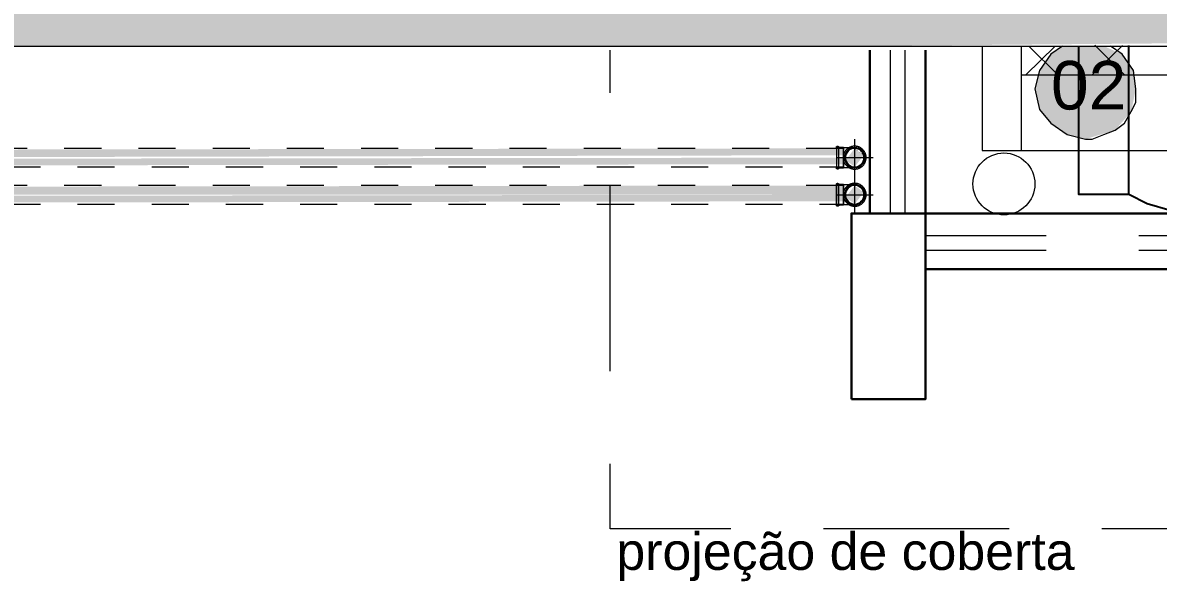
# Model space of a CAD drawing. Header units: metres. Extents: x 149 to 429, y -3 to 162.
# Drawn here: x 363.661 to 366.722, y 98.328 to 99.833 of the extents above; entities that cross this region are included whole.
import ezdxf

# ---------------------------------------------------------------- set-up
doc = ezdxf.new("R2010")
doc.units = ezdxf.units.M
doc.linetypes.add('Aligning Line', pattern=[0.012, 0.006, -0.006])
doc.linetypes.add('IMPORT-Dashed _3_', pattern=[0.75, 0.5, -0.25])
doc.layers.add('1053_ARQ_BASE_MATADOURO_dwg', color=7, linetype='Continuous', lineweight=5, true_color=0x767676)
for name, color, linetype, lineweight in [('A-DETL', 7, 'Continuous', 5), ('A-DETL-GENF', 7, 'Continuous', 5), ('A-ESTRUTURA', 7, 'Continuous', 30), ('A-PAREDE', 7, 'Continuous', 30), ('A-TEXTO1', 7, 'Continuous', 5), ('A_PROJEÇÃO', 7, 'IMPORT-Dashed _3_', 5), ('P-PIPE', 7, 'Continuous', 5), ('P-PIPE-CNTR', 7, 'Continuous', 5), ('PDF_equip 1020', 7, 'Continuous', 5), ('PDF_EQUIPAMENTOS', 7, 'Continuous', 5), ('PDF_Text', 7, 'Continuous', 5)]:
    doc.layers.add(name, color=color, linetype=linetype, lineweight=lineweight)
doc.styles.add('Arial_1', font='arial.ttf', dxfattribs={"height": 0.1308})
doc.styles.add('Arial_12', font='arial.ttf', dxfattribs={"height": 0.1})

# ---------------------------------------------------------------- blocks, each defined once
blk = doc.blocks.new('AÇO_Cotovelo 90 45 - AÇO_Cotovelo 90 45-V95-TÉRREO 1_20 - Dependente 2')
at = {"layer": 'P-PIPE', "true_color": 0x7f7f7f}
blk.add_hatch(color=8, dxfattribs=at).paths.add_polyline_path([(159.5247, 99.4768), (159.4959, 99.4947), (159.4983, 99.4947), (159.5224, 99.4765)])
at = {"layer": 'P-PIPE'}
for p, q in [((159.4679, 99.4971), (159.4488, 99.4971)), ((159.4488, 99.4971), (159.4488, 99.4697)), ((159.4488, 99.4697), (159.4488, 99.4423)), ((159.4679, 99.4697), (159.4679, 99.4971)), ((159.4679, 99.4971), (159.4679, 99.4697)), ((159.4679, 99.4423), (159.4679, 99.4697)), ((159.4679, 99.4697), (159.4679, 99.4423)), ((159.4488, 99.4423), (159.4679, 99.4423))]:
    blk.add_line(p, q, dxfattribs=at)
at = {"layer": 'P-PIPE', "flags": 128}
for points in [[(159.4488, 99.4971), (159.4488, 99.4972), (159.4488, 99.4974), (159.4488, 99.4975), (159.4488, 99.4976), (159.4488, 99.4978), (159.4489, 99.4979), (159.4489, 99.498), (159.4489, 99.4982), (159.449, 99.4983), (159.449, 99.4984), (159.4491, 99.4986), (159.4491, 99.4987), (159.4492, 99.4988), (159.4493, 99.4989), (159.4494, 99.4991), (159.4494, 99.4992), (159.4495, 99.4993), (159.4496, 99.4994), (159.4497, 99.4995), (159.4498, 99.4996), (159.4499, 99.4997), (159.45, 99.4998), (159.4501, 99.4999), (159.4502, 99.4999), (159.4504, 99.5), (159.4505, 99.5001), (159.4506, 99.5002), (159.4507, 99.5002), (159.4509, 99.5003), (159.451, 99.5003), (159.4511, 99.5004), (159.4512, 99.5004), (159.4514, 99.5005), (159.4515, 99.5005), (159.4517, 99.5005), (159.4518, 99.5005), (159.4519, 99.5006), (159.4521, 99.5006), (159.4522, 99.5006), (159.4523, 99.5006)], [(159.4523, 99.5006), (159.4524, 99.5006), (159.4525, 99.5006), (159.4527, 99.5005), (159.4528, 99.5005), (159.4529, 99.5005), (159.4531, 99.5005), (159.4532, 99.5004), (159.4534, 99.5004), (159.4535, 99.5004), (159.4536, 99.5003), (159.4537, 99.5002), (159.4539, 99.5002), (159.454, 99.5001), (159.4541, 99.5), (159.4542, 99.5), (159.4543, 99.4999), (159.4545, 99.4998), (159.4546, 99.4997), (159.4547, 99.4996), (159.4548, 99.4995), (159.4549, 99.4994), (159.4549, 99.4993), (159.455, 99.4992), (159.4551, 99.4991), (159.4552, 99.499), (159.4553, 99.4988), (159.4553, 99.4987), (159.4554, 99.4986), (159.4555, 99.4985), (159.4555, 99.4983), (159.4556, 99.4982), (159.4556, 99.4981), (159.4556, 99.4979), (159.4557, 99.4978), (159.4557, 99.4977), (159.4557, 99.4975), (159.4557, 99.4974), (159.4557, 99.4973), (159.4557, 99.4971), (159.4557, 99.4971)], [(159.5292, 99.4697), (159.5291, 99.4709), (159.5291, 99.4721), (159.5289, 99.4734), (159.5288, 99.4746), (159.5285, 99.4758), (159.5283, 99.477), (159.5279, 99.4782), (159.5276, 99.4794), (159.5272, 99.4806), (159.5267, 99.4817), (159.5262, 99.4828), (159.5257, 99.4839), (159.5251, 99.485), (159.5244, 99.4861), (159.5238, 99.4871), (159.523, 99.4881), (159.5223, 99.4891), (159.5215, 99.49), (159.5206, 99.491), (159.5198, 99.4918), (159.5189, 99.4927), (159.5179, 99.4935), (159.517, 99.4943), (159.516, 99.495), (159.5149, 99.4957), (159.5139, 99.4963), (159.5128, 99.4969), (159.5117, 99.4975), (159.5106, 99.498), (159.5094, 99.4985), (159.5083, 99.4989), (159.5071, 99.4993), (159.5059, 99.4996), (159.5047, 99.4999), (159.5035, 99.5001), (159.5023, 99.5003), (159.5011, 99.5004), (159.4998, 99.5005), (159.4986, 99.5006), (159.4973, 99.5006), (159.4961, 99.5005), (159.4949, 99.5004), (159.4937, 99.5002), (159.4924, 99.5), (159.4912, 99.4998), (159.49, 99.4995), (159.4888, 99.4991), (159.4877, 99.4987), (159.4865, 99.4983), (159.4854, 99.4978), (159.4843, 99.4972), (159.4832, 99.4967), (159.4821, 99.496), (159.4811, 99.4954), (159.4801, 99.4947), (159.4791, 99.4939), (159.4781, 99.4931), (159.4772, 99.4923), (159.4763, 99.4914), (159.4755, 99.4905), (159.4746, 99.4896), (159.4739, 99.4887), (159.4731, 99.4877), (159.4724, 99.4866), (159.4718, 99.4856), (159.4712, 99.4845), (159.4706, 99.4834), (159.4701, 99.4823), (159.4696, 99.4812), (159.4691, 99.48), (159.4687, 99.4789), (159.4684, 99.4777), (159.4681, 99.4765), (159.4679, 99.4753), (159.4677, 99.474), (159.4675, 99.4728), (159.4674, 99.4716), (159.4674, 99.4703), (159.4674, 99.4697)], [(159.4488, 99.4938), (159.4488, 99.4943), (159.4488, 99.4948), (159.4488, 99.4952), (159.4488, 99.4956), (159.4488, 99.4959), (159.4488, 99.4962), (159.4488, 99.4965), (159.4488, 99.4967), (159.4488, 99.4968), (159.4488, 99.497), (159.4488, 99.497), (159.4488, 99.4971)], [(159.4488, 99.4971), (159.4488, 99.497), (159.4488, 99.4969), (159.4488, 99.4967), (159.4488, 99.4965), (159.4488, 99.4963), (159.4488, 99.496), (159.4488, 99.4957), (159.4488, 99.4953), (159.4488, 99.4949), (159.4488, 99.4945), (159.4488, 99.494), (159.4488, 99.4935), (159.4488, 99.4929), (159.4488, 99.4923), (159.4488, 99.4917), (159.4488, 99.491), (159.4488, 99.4903), (159.4488, 99.4895), (159.4488, 99.4888), (159.4488, 99.488), (159.4488, 99.4871), (159.4488, 99.4863), (159.4488, 99.4854), (159.4488, 99.4845), (159.4488, 99.4835), (159.4488, 99.4826), (159.4488, 99.4816), (159.4488, 99.4806), (159.4488, 99.4796), (159.4488, 99.4786), (159.4488, 99.4775), (159.4488, 99.4765), (159.4488, 99.4754), (159.4488, 99.4743), (159.4488, 99.4732), (159.4488, 99.4722), (159.4488, 99.4711), (159.4488, 99.47), (159.4488, 99.4697)], [(159.4488, 99.4697), (159.4488, 99.4686), (159.4488, 99.4675), (159.4488, 99.4664), (159.4488, 99.4653), (159.4488, 99.4642), (159.4488, 99.4632), (159.4488, 99.4621), (159.4488, 99.4611), (159.4488, 99.46), (159.4488, 99.459), (159.4488, 99.458), (159.4488, 99.457), (159.4488, 99.4561), (159.4488, 99.4551), (159.4488, 99.4542), (159.4488, 99.4533), (159.4488, 99.4524), (159.4488, 99.4516), (159.4488, 99.4508), (159.4488, 99.45), (159.4488, 99.4493), (159.4488, 99.4486), (159.4488, 99.4479), (159.4488, 99.4472), (159.4488, 99.4466), (159.4488, 99.446), (159.4488, 99.4455), (159.4488, 99.445), (159.4488, 99.4446), (159.4488, 99.4441), (159.4488, 99.4438), (159.4488, 99.4434), (159.4488, 99.4431), (159.4488, 99.4429), (159.4488, 99.4427), (159.4488, 99.4425), (159.4488, 99.4424), (159.4488, 99.4423), (159.4488, 99.4423)], [(159.4557, 99.4697), (159.4557, 99.4708), (159.4557, 99.4719), (159.4557, 99.473), (159.4557, 99.474), (159.4557, 99.4751), (159.4557, 99.4762), (159.4557, 99.4772), (159.4557, 99.4783), (159.4557, 99.4793), (159.4557, 99.4803), (159.4557, 99.4813), (159.4557, 99.4823), (159.4557, 99.4833), (159.4557, 99.4842), (159.4557, 99.4851), (159.4557, 99.486), (159.4557, 99.4869), (159.4557, 99.4877), (159.4557, 99.4886), (159.4557, 99.4893), (159.4557, 99.4901), (159.4557, 99.4908), (159.4557, 99.4915), (159.4557, 99.4921), (159.4557, 99.4927), (159.4557, 99.4933), (159.4557, 99.4938), (159.4557, 99.4943), (159.4557, 99.4948), (159.4557, 99.4952), (159.4557, 99.4956), (159.4557, 99.4959), (159.4557, 99.4962), (159.4557, 99.4965), (159.4557, 99.4967), (159.4557, 99.4968), (159.4557, 99.497), (159.4557, 99.497), (159.4557, 99.4971)], [(159.4557, 99.4971), (159.4557, 99.497), (159.4557, 99.4969), (159.4557, 99.4967), (159.4557, 99.4965), (159.4557, 99.4963), (159.4557, 99.496), (159.4557, 99.4957), (159.4557, 99.4953), (159.4557, 99.4949), (159.4557, 99.4945), (159.4557, 99.494)], [(159.4557, 99.4423), (159.4557, 99.4424), (159.4557, 99.4425), (159.4557, 99.4426), (159.4557, 99.4428), (159.4557, 99.4431), (159.4557, 99.4433), (159.4557, 99.4437), (159.4557, 99.444), (159.4557, 99.4444), (159.4557, 99.4449), (159.4557, 99.4454), (159.4557, 99.4459), (159.4557, 99.4465), (159.4557, 99.4471), (159.4557, 99.4477), (159.4557, 99.4484), (159.4557, 99.4491), (159.4557, 99.4498), (159.4557, 99.4506), (159.4557, 99.4514), (159.4557, 99.4522), (159.4557, 99.4531), (159.4557, 99.454), (159.4557, 99.4549), (159.4557, 99.4558), (159.4557, 99.4568), (159.4557, 99.4577), (159.4557, 99.4587), (159.4557, 99.4597), (159.4557, 99.4608), (159.4557, 99.4618), (159.4557, 99.4629), (159.4557, 99.4639), (159.4557, 99.465), (159.4557, 99.4661), (159.4557, 99.4672), (159.4557, 99.4683), (159.4557, 99.4694), (159.4557, 99.4697)], [(159.4674, 99.4697), (159.4674, 99.4684), (159.4674, 99.4672), (159.4676, 99.466), (159.4677, 99.4648), (159.468, 99.4635), (159.4682, 99.4623), (159.4686, 99.4611), (159.4689, 99.46), (159.4693, 99.4588), (159.4698, 99.4576), (159.4703, 99.4565), (159.4708, 99.4554), (159.4714, 99.4543), (159.4721, 99.4533), (159.4727, 99.4522), (159.4735, 99.4512), (159.4742, 99.4502), (159.475, 99.4493), (159.4759, 99.4484), (159.4767, 99.4475), (159.4776, 99.4467), (159.4786, 99.4459), (159.4795, 99.4451), (159.4805, 99.4444), (159.4816, 99.4437), (159.4826, 99.443), (159.4837, 99.4424), (159.4848, 99.4419), (159.4859, 99.4413), (159.4871, 99.4409), (159.4882, 99.4404), (159.4894, 99.4401), (159.4906, 99.4397), (159.4918, 99.4395), (159.493, 99.4392), (159.4942, 99.439), (159.4954, 99.4389), (159.4967, 99.4388), (159.4979, 99.4388), (159.4992, 99.4388), (159.5004, 99.4388), (159.5016, 99.439), (159.5028, 99.4391), (159.5041, 99.4393), (159.5053, 99.4396), (159.5065, 99.4399), (159.5077, 99.4402), (159.5088, 99.4406), (159.51, 99.4411), (159.5111, 99.4416), (159.5122, 99.4421), (159.5133, 99.4427), (159.5144, 99.4433), (159.5154, 99.444), (159.5164, 99.4447), (159.5174, 99.4454), (159.5184, 99.4462), (159.5193, 99.447), (159.5202, 99.4479), (159.521, 99.4488), (159.5219, 99.4497), (159.5226, 99.4507), (159.5234, 99.4517), (159.5241, 99.4527), (159.5247, 99.4537), (159.5253, 99.4548), (159.5259, 99.4559), (159.5264, 99.457), (159.5269, 99.4582), (159.5274, 99.4593), (159.5278, 99.4605), (159.5281, 99.4617), (159.5284, 99.4629), (159.5286, 99.4641), (159.5288, 99.4653), (159.529, 99.4665), (159.5291, 99.4678), (159.5291, 99.469), (159.5292, 99.4697)], [(159.4679, 99.4971), (159.4691, 99.4971), (159.4703, 99.4971), (159.4715, 99.4971), (159.4727, 99.4971), (159.4739, 99.4971), (159.4751, 99.4971), (159.4763, 99.4971), (159.4774, 99.4971), (159.4786, 99.4971), (159.4797, 99.4971), (159.4808, 99.4971), (159.4819, 99.4971), (159.483, 99.4971), (159.484, 99.4971), (159.485, 99.4971), (159.486, 99.4971), (159.487, 99.4971), (159.4879, 99.4971), (159.4888, 99.4971), (159.4897, 99.4971), (159.4905, 99.4971), (159.4913, 99.4971), (159.492, 99.4971), (159.4928, 99.4971), (159.4934, 99.4971), (159.4941, 99.4971), (159.4947, 99.4971), (159.4952, 99.4971), (159.4957, 99.4971), (159.4962, 99.4971), (159.4966, 99.4971), (159.497, 99.4971), (159.4973, 99.4971), (159.4976, 99.4971), (159.4978, 99.4971), (159.498, 99.4971), (159.4981, 99.4971), (159.4982, 99.4971), (159.4982, 99.4971)], [(159.4983, 99.4971), (159.4993, 99.4971), (159.5004, 99.497), (159.5015, 99.4969), (159.5026, 99.4967), (159.5037, 99.4965), (159.5048, 99.4963), (159.5058, 99.496), (159.5069, 99.4957), (159.5079, 99.4953), (159.5089, 99.4949), (159.5099, 99.4945), (159.5109, 99.494), (159.5119, 99.4935), (159.5128, 99.4929), (159.5137, 99.4923), (159.5146, 99.4917), (159.5155, 99.491), (159.5163, 99.4903), (159.5171, 99.4895), (159.5179, 99.4888), (159.5187, 99.488), (159.5194, 99.4871), (159.52, 99.4863), (159.5207, 99.4854), (159.5213, 99.4845), (159.5219, 99.4835), (159.5224, 99.4826), (159.5229, 99.4816), (159.5234, 99.4806), (159.5238, 99.4796), (159.5242, 99.4786), (159.5245, 99.4775), (159.5248, 99.4765), (159.525, 99.4754), (159.5253, 99.4743), (159.5254, 99.4732), (159.5255, 99.4722), (159.5256, 99.4711), (159.5256, 99.47), (159.5257, 99.4697)], [(159.5257, 99.4697), (159.5256, 99.4686), (159.5256, 99.4675), (159.5255, 99.4664), (159.5253, 99.4653), (159.5251, 99.4642), (159.5249, 99.4632), (159.5246, 99.4621), (159.5243, 99.4611), (159.5239, 99.46), (159.5235, 99.459), (159.523, 99.458), (159.5226, 99.457), (159.522, 99.4561), (159.5215, 99.4551), (159.5209, 99.4542), (159.5202, 99.4533), (159.5196, 99.4524), (159.5188, 99.4516), (159.5181, 99.4508), (159.5173, 99.45), (159.5165, 99.4493), (159.5157, 99.4486), (159.5148, 99.4479), (159.514, 99.4472), (159.5131, 99.4466), (159.5121, 99.446), (159.5112, 99.4455), (159.5102, 99.445), (159.5092, 99.4446), (159.5082, 99.4441), (159.5071, 99.4438), (159.5061, 99.4434), (159.5051, 99.4431), (159.504, 99.4429), (159.5029, 99.4427), (159.5018, 99.4425), (159.5007, 99.4424), (159.4996, 99.4423), (159.4985, 99.4423), (159.4983, 99.4423)], [(159.4488, 99.4423), (159.4488, 99.4424), (159.4488, 99.4425), (159.4488, 99.4426), (159.4488, 99.4428), (159.4488, 99.4431), (159.4488, 99.4433), (159.4488, 99.4437), (159.4488, 99.444), (159.4488, 99.4444), (159.4488, 99.4449), (159.4488, 99.4454)], [(159.4523, 99.4388), (159.4521, 99.4388), (159.452, 99.4388), (159.4518, 99.4388), (159.4517, 99.4388), (159.4516, 99.4388), (159.4514, 99.4389), (159.4513, 99.4389), (159.4511, 99.439), (159.451, 99.439), (159.4509, 99.4391), (159.4508, 99.4391), (159.4506, 99.4392), (159.4505, 99.4392), (159.4504, 99.4393), (159.4503, 99.4394), (159.4502, 99.4395), (159.45, 99.4396), (159.4499, 99.4396), (159.4498, 99.4397), (159.4497, 99.4398), (159.4496, 99.4399), (159.4496, 99.44), (159.4495, 99.4402), (159.4494, 99.4403), (159.4493, 99.4404), (159.4492, 99.4405), (159.4492, 99.4406), (159.4491, 99.4407), (159.449, 99.4409), (159.449, 99.441), (159.4489, 99.4411), (159.4489, 99.4413), (159.4489, 99.4414), (159.4488, 99.4415), (159.4488, 99.4417), (159.4488, 99.4418), (159.4488, 99.442), (159.4488, 99.4421), (159.4488, 99.4422), (159.4488, 99.4423)], [(159.4557, 99.4423), (159.4557, 99.4421), (159.4557, 99.442), (159.4557, 99.4419), (159.4557, 99.4417), (159.4557, 99.4416), (159.4556, 99.4414), (159.4556, 99.4413), (159.4556, 99.4412), (159.4555, 99.441), (159.4555, 99.4409), (159.4554, 99.4408), (159.4554, 99.4407), (159.4553, 99.4405), (159.4552, 99.4404), (159.4551, 99.4403), (159.4551, 99.4402), (159.455, 99.4401), (159.4549, 99.44), (159.4548, 99.4399), (159.4547, 99.4398), (159.4546, 99.4397), (159.4545, 99.4396), (159.4544, 99.4395), (159.4543, 99.4394), (159.4541, 99.4393), (159.454, 99.4393), (159.4539, 99.4392), (159.4538, 99.4391), (159.4536, 99.4391), (159.4535, 99.439), (159.4534, 99.439), (159.4533, 99.4389), (159.4531, 99.4389), (159.453, 99.4389), (159.4528, 99.4388), (159.4527, 99.4388), (159.4526, 99.4388), (159.4524, 99.4388), (159.4523, 99.4388), (159.4523, 99.4388)], [(159.4557, 99.4455), (159.4557, 99.445), (159.4557, 99.4446), (159.4557, 99.4441), (159.4557, 99.4438), (159.4557, 99.4434), (159.4557, 99.4431), (159.4557, 99.4429), (159.4557, 99.4427), (159.4557, 99.4425), (159.4557, 99.4424), (159.4557, 99.4423), (159.4557, 99.4423)], [(159.4983, 99.4423), (159.4982, 99.4423), (159.4982, 99.4423), (159.498, 99.4423), (159.4979, 99.4423), (159.4976, 99.4423), (159.4974, 99.4423), (159.4971, 99.4423), (159.4967, 99.4423), (159.4963, 99.4423), (159.4959, 99.4423), (159.4954, 99.4423), (159.4948, 99.4423), (159.4942, 99.4423), (159.4936, 99.4423), (159.4929, 99.4423), (159.4922, 99.4423), (159.4915, 99.4423), (159.4907, 99.4423), (159.4899, 99.4423), (159.489, 99.4423), (159.4881, 99.4423), (159.4872, 99.4423), (159.4863, 99.4423), (159.4853, 99.4423), (159.4843, 99.4423), (159.4832, 99.4423), (159.4822, 99.4423), (159.4811, 99.4423), (159.48, 99.4423), (159.4789, 99.4423), (159.4777, 99.4423), (159.4766, 99.4423), (159.4754, 99.4423), (159.4742, 99.4423), (159.473, 99.4423), (159.4718, 99.4423), (159.4706, 99.4423), (159.4694, 99.4423), (159.4682, 99.4423), (159.4679, 99.4423)]]:
    blk.add_lwpolyline(points, dxfattribs=at)
at = {"layer": 'P-PIPE'}
for start, end in [(0, 180), (0, 180), (0, 180), (180, 0), (180, 0), (180, 0)]:
    blk.add_arc((159.4983, 99.4697), 0.0274, start, end, dxfattribs=at)
blk = doc.blocks.new('AÇO_Cotovelo 90 45 - AÇO_Cotovelo 90 45-V120-TÉRREO 1_20 - Dependente 2')
at = {"layer": 'P-PIPE', "true_color": 0x7f7f7f}
blk.add_hatch(color=8, dxfattribs=at).paths.add_polyline_path([(159.4983, 99.3423), (159.4983, 99.3447), (159.4959, 99.3447)])
at = {"layer": 'P-PIPE'}
for p, q in [((159.4679, 99.3971), (159.4488, 99.3971)), ((159.4488, 99.3697), (159.4488, 99.3971)), ((159.4679, 99.3971), (159.4679, 99.3697)), ((159.4679, 99.3971), (159.4679, 99.3697)), ((159.4488, 99.3423), (159.4488, 99.3697)), ((159.4679, 99.3697), (159.4679, 99.3423)), ((159.4679, 99.3697), (159.4679, 99.3423)), ((159.4488, 99.3423), (159.4679, 99.3423))]:
    blk.add_line(p, q, dxfattribs=at)
at = {"layer": 'P-PIPE', "flags": 128}
for points in [[(159.4488, 99.3971), (159.4488, 99.3972), (159.4488, 99.3974), (159.4488, 99.3975), (159.4488, 99.3976), (159.4488, 99.3978), (159.4489, 99.3979), (159.4489, 99.398), (159.4489, 99.3982), (159.449, 99.3983), (159.449, 99.3984), (159.4491, 99.3986), (159.4491, 99.3987), (159.4492, 99.3988), (159.4493, 99.3989), (159.4494, 99.3991), (159.4494, 99.3992), (159.4495, 99.3993), (159.4496, 99.3994), (159.4497, 99.3995), (159.4498, 99.3996), (159.4499, 99.3997), (159.45, 99.3998), (159.4501, 99.3999), (159.4502, 99.3999), (159.4504, 99.4), (159.4505, 99.4001), (159.4506, 99.4002), (159.4507, 99.4002), (159.4509, 99.4003), (159.451, 99.4003), (159.4511, 99.4004), (159.4512, 99.4004), (159.4514, 99.4005), (159.4515, 99.4005), (159.4517, 99.4005), (159.4518, 99.4005), (159.4519, 99.4006), (159.4521, 99.4006), (159.4522, 99.4006), (159.4524, 99.4006), (159.4525, 99.4006), (159.4526, 99.4006), (159.4528, 99.4005), (159.4529, 99.4005), (159.453, 99.4005), (159.4532, 99.4004), (159.4533, 99.4004), (159.4534, 99.4004), (159.4536, 99.4003), (159.4537, 99.4003), (159.4538, 99.4002), (159.454, 99.4001), (159.4541, 99.4001), (159.4542, 99.4), (159.4543, 99.3999), (159.4544, 99.3998), (159.4545, 99.3997), (159.4546, 99.3996), (159.4547, 99.3995), (159.4548, 99.3994), (159.4549, 99.3993), (159.455, 99.3992), (159.4551, 99.3991), (159.4552, 99.399), (159.4552, 99.3989), (159.4553, 99.3988), (159.4554, 99.3986), (159.4554, 99.3985), (159.4555, 99.3984), (159.4555, 99.3982), (159.4556, 99.3981), (159.4556, 99.398), (159.4557, 99.3978), (159.4557, 99.3977), (159.4557, 99.3976), (159.4557, 99.3974), (159.4557, 99.3973), (159.4557, 99.3971), (159.4557, 99.3971)], [(159.4488, 99.3938), (159.4488, 99.3943), (159.4488, 99.3948), (159.4488, 99.3952), (159.4488, 99.3956), (159.4488, 99.3959), (159.4488, 99.3962), (159.4488, 99.3965), (159.4488, 99.3967), (159.4488, 99.3968), (159.4488, 99.397), (159.4488, 99.397), (159.4488, 99.3971)], [(159.4488, 99.3971), (159.4488, 99.397), (159.4488, 99.3969), (159.4488, 99.3967), (159.4488, 99.3965), (159.4488, 99.3963), (159.4488, 99.396), (159.4488, 99.3957), (159.4488, 99.3953), (159.4488, 99.3949), (159.4488, 99.3945), (159.4488, 99.394), (159.4488, 99.3935), (159.4488, 99.3929), (159.4488, 99.3923), (159.4488, 99.3917), (159.4488, 99.391), (159.4488, 99.3903), (159.4488, 99.3895), (159.4488, 99.3888), (159.4488, 99.388), (159.4488, 99.3871), (159.4488, 99.3863), (159.4488, 99.3854), (159.4488, 99.3845), (159.4488, 99.3835), (159.4488, 99.3826), (159.4488, 99.3816), (159.4488, 99.3806), (159.4488, 99.3796), (159.4488, 99.3786), (159.4488, 99.3775), (159.4488, 99.3765), (159.4488, 99.3754), (159.4488, 99.3743), (159.4488, 99.3732), (159.4488, 99.3722), (159.4488, 99.3711), (159.4488, 99.37), (159.4488, 99.3697)], [(159.4557, 99.3697), (159.4557, 99.3708), (159.4557, 99.3719), (159.4557, 99.373), (159.4557, 99.374), (159.4557, 99.3751), (159.4557, 99.3762), (159.4557, 99.3772), (159.4557, 99.3783), (159.4557, 99.3793), (159.4557, 99.3803), (159.4557, 99.3813), (159.4557, 99.3823), (159.4557, 99.3833), (159.4557, 99.3842), (159.4557, 99.3851), (159.4557, 99.386), (159.4557, 99.3869), (159.4557, 99.3877), (159.4557, 99.3886), (159.4557, 99.3893), (159.4557, 99.3901), (159.4557, 99.3908), (159.4557, 99.3915), (159.4557, 99.3921), (159.4557, 99.3927), (159.4557, 99.3933), (159.4557, 99.3938), (159.4557, 99.3943), (159.4557, 99.3948), (159.4557, 99.3952), (159.4557, 99.3956), (159.4557, 99.3959), (159.4557, 99.3962), (159.4557, 99.3965), (159.4557, 99.3967), (159.4557, 99.3968), (159.4557, 99.397), (159.4557, 99.397), (159.4557, 99.3971)], [(159.4557, 99.3971), (159.4557, 99.397), (159.4557, 99.3969), (159.4557, 99.3967), (159.4557, 99.3965), (159.4557, 99.3963), (159.4557, 99.396), (159.4557, 99.3957), (159.4557, 99.3953), (159.4557, 99.3949), (159.4557, 99.3945), (159.4557, 99.394)], [(159.5292, 99.3697), (159.5291, 99.3709), (159.5291, 99.3721), (159.5289, 99.3734), (159.5288, 99.3746), (159.5285, 99.3758), (159.5283, 99.377), (159.5279, 99.3782), (159.5276, 99.3794), (159.5272, 99.3806), (159.5267, 99.3817), (159.5262, 99.3828), (159.5257, 99.3839), (159.5251, 99.385), (159.5244, 99.3861), (159.5238, 99.3871), (159.523, 99.3881), (159.5223, 99.3891), (159.5215, 99.39), (159.5206, 99.391), (159.5198, 99.3918), (159.5189, 99.3927), (159.5179, 99.3935), (159.517, 99.3943), (159.516, 99.395), (159.5149, 99.3957), (159.5139, 99.3963), (159.5128, 99.3969), (159.5117, 99.3975), (159.5106, 99.398), (159.5094, 99.3985), (159.5083, 99.3989), (159.5071, 99.3993), (159.5059, 99.3996), (159.5047, 99.3999), (159.5035, 99.4001), (159.5023, 99.4003), (159.5011, 99.4004), (159.4998, 99.4005), (159.4986, 99.4006), (159.4973, 99.4006), (159.4961, 99.4005), (159.4949, 99.4004), (159.4937, 99.4002), (159.4924, 99.4), (159.4912, 99.3998), (159.49, 99.3995), (159.4888, 99.3991), (159.4877, 99.3987), (159.4865, 99.3983), (159.4854, 99.3978), (159.4843, 99.3972), (159.4832, 99.3967), (159.4821, 99.396), (159.4811, 99.3954), (159.4801, 99.3947), (159.4791, 99.3939), (159.4781, 99.3931), (159.4772, 99.3923), (159.4763, 99.3914), (159.4755, 99.3905), (159.4746, 99.3896), (159.4739, 99.3887), (159.4731, 99.3877), (159.4724, 99.3866), (159.4718, 99.3856), (159.4712, 99.3845), (159.4706, 99.3834), (159.4701, 99.3823), (159.4696, 99.3812), (159.4691, 99.38), (159.4687, 99.3789), (159.4684, 99.3777), (159.4681, 99.3765), (159.4679, 99.3753), (159.4677, 99.374), (159.4675, 99.3728), (159.4674, 99.3716), (159.4674, 99.3703), (159.4674, 99.3697)], [(159.4679, 99.3971), (159.4691, 99.3971), (159.4703, 99.3971), (159.4715, 99.3971), (159.4727, 99.3971), (159.4739, 99.3971), (159.4751, 99.3971), (159.4763, 99.3971), (159.4774, 99.3971), (159.4786, 99.3971), (159.4797, 99.3971), (159.4808, 99.3971), (159.4819, 99.3971), (159.483, 99.3971), (159.484, 99.3971), (159.485, 99.3971), (159.486, 99.3971), (159.487, 99.3971), (159.4879, 99.3971), (159.4888, 99.3971), (159.4897, 99.3971), (159.4905, 99.3971), (159.4913, 99.3971), (159.492, 99.3971), (159.4928, 99.3971), (159.4934, 99.3971), (159.4941, 99.3971), (159.4947, 99.3971), (159.4952, 99.3971), (159.4957, 99.3971), (159.4962, 99.3971), (159.4966, 99.3971), (159.497, 99.3971), (159.4973, 99.3971), (159.4976, 99.3971), (159.4978, 99.3971), (159.498, 99.3971), (159.4981, 99.3971), (159.4982, 99.3971), (159.4982, 99.3971)], [(159.4983, 99.3971), (159.4993, 99.3971), (159.5004, 99.397), (159.5015, 99.3969), (159.5026, 99.3967), (159.5037, 99.3965), (159.5048, 99.3963), (159.5058, 99.396), (159.5069, 99.3957), (159.5079, 99.3953), (159.5089, 99.3949), (159.5099, 99.3945), (159.5109, 99.394), (159.5119, 99.3935), (159.5128, 99.3929), (159.5137, 99.3923), (159.5146, 99.3917), (159.5155, 99.391), (159.5163, 99.3903), (159.5171, 99.3895), (159.5179, 99.3888), (159.5187, 99.388), (159.5194, 99.3871), (159.52, 99.3863), (159.5207, 99.3854), (159.5213, 99.3845), (159.5219, 99.3835), (159.5224, 99.3826), (159.5229, 99.3816), (159.5234, 99.3806), (159.5238, 99.3796), (159.5242, 99.3786), (159.5245, 99.3775), (159.5248, 99.3765), (159.525, 99.3754), (159.5253, 99.3743), (159.5254, 99.3732), (159.5255, 99.3722), (159.5256, 99.3711), (159.5256, 99.37), (159.5257, 99.3697)], [(159.4488, 99.3697), (159.4488, 99.3686), (159.4488, 99.3675), (159.4488, 99.3664), (159.4488, 99.3653), (159.4488, 99.3642), (159.4488, 99.3632), (159.4488, 99.3621), (159.4488, 99.3611), (159.4488, 99.36), (159.4488, 99.359), (159.4488, 99.358), (159.4488, 99.357), (159.4488, 99.3561), (159.4488, 99.3551), (159.4488, 99.3542), (159.4488, 99.3533), (159.4488, 99.3524), (159.4488, 99.3516), (159.4488, 99.3508), (159.4488, 99.35), (159.4488, 99.3493), (159.4488, 99.3486), (159.4488, 99.3479), (159.4488, 99.3472), (159.4488, 99.3466), (159.4488, 99.346), (159.4488, 99.3455), (159.4488, 99.345), (159.4488, 99.3446), (159.4488, 99.3441), (159.4488, 99.3438), (159.4488, 99.3434), (159.4488, 99.3431), (159.4488, 99.3429), (159.4488, 99.3427), (159.4488, 99.3425), (159.4488, 99.3424), (159.4488, 99.3423), (159.4488, 99.3423)], [(159.4557, 99.3423), (159.4557, 99.3424), (159.4557, 99.3425), (159.4557, 99.3426), (159.4557, 99.3428), (159.4557, 99.3431), (159.4557, 99.3433), (159.4557, 99.3437), (159.4557, 99.344), (159.4557, 99.3444), (159.4557, 99.3449), (159.4557, 99.3454), (159.4557, 99.3459), (159.4557, 99.3465), (159.4557, 99.3471), (159.4557, 99.3477), (159.4557, 99.3484), (159.4557, 99.3491), (159.4557, 99.3498), (159.4557, 99.3506), (159.4557, 99.3514), (159.4557, 99.3522), (159.4557, 99.3531), (159.4557, 99.354), (159.4557, 99.3549), (159.4557, 99.3558), (159.4557, 99.3568), (159.4557, 99.3577), (159.4557, 99.3587), (159.4557, 99.3597), (159.4557, 99.3608), (159.4557, 99.3618), (159.4557, 99.3629), (159.4557, 99.3639), (159.4557, 99.365), (159.4557, 99.3661), (159.4557, 99.3672), (159.4557, 99.3683), (159.4557, 99.3694), (159.4557, 99.3697)], [(159.4674, 99.3697), (159.4674, 99.3684), (159.4674, 99.3672), (159.4676, 99.366), (159.4677, 99.3648), (159.468, 99.3635), (159.4682, 99.3623), (159.4686, 99.3611), (159.4689, 99.36), (159.4693, 99.3588), (159.4698, 99.3576), (159.4703, 99.3565), (159.4708, 99.3554), (159.4714, 99.3543), (159.4721, 99.3533), (159.4727, 99.3522), (159.4735, 99.3512), (159.4742, 99.3502), (159.475, 99.3493), (159.4759, 99.3484), (159.4767, 99.3475), (159.4776, 99.3467), (159.4786, 99.3459), (159.4795, 99.3451), (159.4805, 99.3444), (159.4816, 99.3437), (159.4826, 99.343), (159.4837, 99.3424), (159.4848, 99.3419), (159.4859, 99.3413), (159.4871, 99.3409), (159.4882, 99.3404), (159.4894, 99.3401), (159.4906, 99.3397), (159.4918, 99.3395), (159.493, 99.3392), (159.4942, 99.339), (159.4954, 99.3389), (159.4967, 99.3388), (159.4979, 99.3388), (159.4992, 99.3388), (159.5004, 99.3388), (159.5016, 99.339), (159.5028, 99.3391), (159.5041, 99.3393), (159.5053, 99.3396), (159.5065, 99.3399), (159.5077, 99.3402), (159.5088, 99.3406), (159.51, 99.3411), (159.5111, 99.3416), (159.5122, 99.3421), (159.5133, 99.3427), (159.5144, 99.3433), (159.5154, 99.344), (159.5164, 99.3447), (159.5174, 99.3454), (159.5184, 99.3462), (159.5193, 99.347), (159.5202, 99.3479), (159.521, 99.3488), (159.5219, 99.3497), (159.5226, 99.3507), (159.5234, 99.3517), (159.5241, 99.3527), (159.5247, 99.3537), (159.5253, 99.3548), (159.5259, 99.3559), (159.5264, 99.357), (159.5269, 99.3582), (159.5274, 99.3593), (159.5278, 99.3605), (159.5281, 99.3617), (159.5284, 99.3629), (159.5286, 99.3641), (159.5288, 99.3653), (159.529, 99.3665), (159.5291, 99.3678), (159.5291, 99.369), (159.5292, 99.3697)], [(159.5257, 99.3697), (159.5256, 99.3686), (159.5256, 99.3675), (159.5255, 99.3664), (159.5253, 99.3653), (159.5251, 99.3642), (159.5249, 99.3632), (159.5246, 99.3621), (159.5243, 99.3611), (159.5239, 99.36), (159.5235, 99.359), (159.523, 99.358), (159.5226, 99.357), (159.522, 99.3561), (159.5215, 99.3551), (159.5209, 99.3542), (159.5202, 99.3533), (159.5196, 99.3524), (159.5188, 99.3516), (159.5181, 99.3508), (159.5173, 99.35), (159.5165, 99.3493), (159.5157, 99.3486), (159.5148, 99.3479), (159.514, 99.3472), (159.5131, 99.3466), (159.5121, 99.346), (159.5112, 99.3455), (159.5102, 99.345), (159.5092, 99.3446), (159.5082, 99.3441), (159.5071, 99.3438), (159.5061, 99.3434), (159.5051, 99.3431), (159.504, 99.3429), (159.5029, 99.3427), (159.5018, 99.3425), (159.5007, 99.3424), (159.4996, 99.3423), (159.4985, 99.3423), (159.4983, 99.3423)], [(159.4488, 99.3423), (159.4488, 99.3424), (159.4488, 99.3425), (159.4488, 99.3426), (159.4488, 99.3428), (159.4488, 99.3431), (159.4488, 99.3433), (159.4488, 99.3437), (159.4488, 99.344), (159.4488, 99.3444), (159.4488, 99.3449), (159.4488, 99.3454)], [(159.4557, 99.3423), (159.4557, 99.3421), (159.4557, 99.342), (159.4557, 99.3419), (159.4557, 99.3417), (159.4557, 99.3416), (159.4556, 99.3414), (159.4556, 99.3413), (159.4556, 99.3412), (159.4555, 99.341), (159.4555, 99.3409), (159.4554, 99.3408), (159.4554, 99.3407), (159.4553, 99.3405), (159.4552, 99.3404), (159.4551, 99.3403), (159.4551, 99.3402), (159.455, 99.3401), (159.4549, 99.34), (159.4548, 99.3399), (159.4547, 99.3398), (159.4546, 99.3397), (159.4545, 99.3396), (159.4544, 99.3395), (159.4543, 99.3394), (159.4541, 99.3393), (159.454, 99.3393), (159.4539, 99.3392), (159.4538, 99.3391), (159.4536, 99.3391), (159.4535, 99.339), (159.4534, 99.339), (159.4533, 99.3389), (159.4531, 99.3389), (159.453, 99.3389), (159.4528, 99.3388), (159.4527, 99.3388), (159.4526, 99.3388), (159.4524, 99.3388), (159.4523, 99.3388), (159.4521, 99.3388), (159.452, 99.3388), (159.4519, 99.3388), (159.4517, 99.3388), (159.4516, 99.3388), (159.4515, 99.3389), (159.4513, 99.3389), (159.4512, 99.3389), (159.4511, 99.339), (159.4509, 99.339), (159.4508, 99.3391), (159.4507, 99.3392), (159.4505, 99.3392), (159.4504, 99.3393), (159.4503, 99.3394), (159.4502, 99.3394), (159.4501, 99.3395), (159.45, 99.3396), (159.4499, 99.3397), (159.4498, 99.3398), (159.4497, 99.3399), (159.4496, 99.34), (159.4495, 99.3401), (159.4494, 99.3402), (159.4493, 99.3404), (159.4493, 99.3405), (159.4492, 99.3406), (159.4491, 99.3407), (159.4491, 99.3408), (159.449, 99.341), (159.449, 99.3411), (159.4489, 99.3412), (159.4489, 99.3414), (159.4488, 99.3415), (159.4488, 99.3416), (159.4488, 99.3418), (159.4488, 99.3419), (159.4488, 99.3421), (159.4488, 99.3422), (159.4488, 99.3423)], [(159.4557, 99.3455), (159.4557, 99.345), (159.4557, 99.3446), (159.4557, 99.3441), (159.4557, 99.3438), (159.4557, 99.3434), (159.4557, 99.3431), (159.4557, 99.3429), (159.4557, 99.3427), (159.4557, 99.3425), (159.4557, 99.3424), (159.4557, 99.3423), (159.4557, 99.3423)], [(159.4983, 99.3423), (159.4982, 99.3423), (159.4982, 99.3423), (159.498, 99.3423), (159.4979, 99.3423), (159.4976, 99.3423), (159.4974, 99.3423), (159.4971, 99.3423), (159.4967, 99.3423), (159.4963, 99.3423), (159.4959, 99.3423), (159.4954, 99.3423), (159.4948, 99.3423), (159.4942, 99.3423), (159.4936, 99.3423), (159.4929, 99.3423), (159.4922, 99.3423), (159.4915, 99.3423), (159.4907, 99.3423), (159.4899, 99.3423), (159.489, 99.3423), (159.4881, 99.3423), (159.4872, 99.3423), (159.4863, 99.3423), (159.4853, 99.3423), (159.4843, 99.3423), (159.4832, 99.3423), (159.4822, 99.3423), (159.4811, 99.3423), (159.48, 99.3423), (159.4789, 99.3423), (159.4777, 99.3423), (159.4766, 99.3423), (159.4754, 99.3423), (159.4742, 99.3423), (159.473, 99.3423), (159.4718, 99.3423), (159.4706, 99.3423), (159.4694, 99.3423), (159.4682, 99.3423), (159.4679, 99.3423)]]:
    blk.add_lwpolyline(points, dxfattribs=at)
at = {"layer": 'P-PIPE'}
for start, end in [(0, 180), (0, 180), (0, 180), (180, 0), (180, 0), (180, 0)]:
    blk.add_arc((159.4983, 99.3697), 0.0274, start, end, dxfattribs=at)
blk = doc.blocks.new('1053_ARQ_BASE_MATADOURO_dwg_arq geral tgov-4039641-TÉRREO 1_20 - Dependente 2')
at = {"layer": 'A-ESTRUTURA', "color": 253, "true_color": 0xaaaaaa, "flags": 128}
blk.add_lwpolyline([(29.2796, 15.6332), (29.2796, 16.1332), (29.4796, 16.1332), (29.4796, 15.6332)], close=True, dxfattribs=at)
at = {"layer": 'A-PAREDE', "color": 253, "true_color": 0xaaaaaa}
for p, q in [((29.3296, 16.1332), (29.3296, 16.5729)), ((29.4796, 15.9832), (34.3046, 15.9832))]:
    blk.add_line(p, q, dxfattribs=at)
at = {"layer": 'A-PAREDE', "color": 253, "true_color": 0xaaaaaa, "flags": 128}
blk.add_lwpolyline([(29.4796, 16.5729), (29.4796, 16.1332), (34.3046, 16.1332)], dxfattribs=at)
at = {"layer": 'A_PROJEÇÃO', "color": 253, "true_color": 0xaaaaaa}
for p, q in [((29.3846, 16.1332), (29.3846, 16.5729)), ((29.4246, 16.1332), (29.4246, 16.5729)), ((34.3046, 16.0732), (29.4796, 16.0732)), ((34.3046, 16.0332), (29.4796, 16.0332))]:
    blk.add_line(p, q, dxfattribs=at)
at = {"layer": 'A_PROJEÇÃO', "color": 253, "true_color": 0xaaaaaa, "flags": 128}
blk.add_lwpolyline([(55.2046, 15.2832), (28.6296, 15.2832), (28.6296, 16.5729)], dxfattribs=at)
at = {"layer": 'A-TEXTO1', "insert": (28.6462, 15.2729), "char_height": 0.1, "width": 1.476458, "attachment_point": 1, "line_spacing_factor": 0.941778, "style": 'Arial_12'}
blk.add_mtext('projeção de coberta', dxfattribs=at)
blk = doc.blocks.new('1053_ARQ_BASE_MATADOURO_dwg_ARQ GALPAO TGOV-4039645-TÉRREO 1_20 - Dependente 2')
at = {"layer": 'PDF_Text', "true_color": 0xe2e2e2}
h = blk.add_hatch(color=254, dxfattribs=at)
h.paths.add_polyline_path([(-12.1546, 6.4775), (-12.0742, 6.5022), (-12.031, 6.5517), (-12.0186, 6.6135), (-12.0248, 6.663), (-12.0557, 6.7062), (-12.1051, 6.7284), (-12.2163, 6.7284), (-12.2473, 6.7062), (-12.2782, 6.663), (-12.2906, 6.6135), (-12.2782, 6.5579), (-12.2473, 6.5208), (-12.2041, 6.4899)])
h.paths.add_polyline_path([(-11.6291, 6.4775), (-11.5487, 6.5022), (-11.5054, 6.5517), (-11.4931, 6.6135), (-11.4993, 6.663), (-11.5302, 6.7062), (-11.5796, 6.7385), (-11.6291, 6.7495), (-11.6786, 6.7372), (-11.7218, 6.7062), (-11.7527, 6.663), (-11.7589, 6.6135), (-11.7527, 6.5579), (-11.7218, 6.5208), (-11.6786, 6.4899)])
h.paths.add_polyline_path([(-7.4622, 7.0834), (-7.3818, 7.1081), (-7.3385, 7.1576), (-7.3261, 7.2194), (-7.3323, 7.2688), (-7.3632, 7.3121), (-7.4065, 7.343), (-7.4622, 7.3554), (-7.5116, 7.343), (-7.5549, 7.3121), (-7.5858, 7.2688), (-7.5894, 7.196), (-7.5858, 7.1637), (-7.5333, 7.1081), (-7.5116, 7.0957)])
h.paths.add_polyline_path([(-11.1098, 7.6398), (-11.0047, 7.6831), (-10.9861, 7.7078), (-10.9738, 7.7696), (-10.9861, 7.8253), (-11.0294, 7.8791), (-11.0541, 7.8933), (-11.1098, 7.9056), (-11.1592, 7.8933), (-11.2025, 7.8685), (-11.2334, 7.8253), (-11.2458, 7.7696), (-11.2334, 7.7202), (-11.2025, 7.6769), (-11.1592, 7.646)])
h.paths.add_polyline_path([(-9.4714, 7.7758), (-9.3911, 7.8005), (-9.3725, 7.8191), (-9.3416, 7.8747), (-9.3416, 7.9365), (-9.3478, 7.9613), (-9.3725, 8.0046), (-9.4158, 8.0355), (-9.4714, 8.0416), (-9.5271, 8.0355), (-9.5704, 8.0046), (-9.5951, 7.9613), (-9.6074, 7.9118), (-9.5951, 7.8562), (-9.5704, 7.8129), (-9.5271, 7.7882)])
h.paths.add_polyline_path([(-7.9629, 7.8624), (-7.932, 7.8685), (-7.8826, 7.9056), (-7.8455, 7.9922), (-7.8578, 8.0478), (-7.8887, 8.0911), (-7.932, 8.1158), (-7.9815, 8.1282), (-8.0371, 8.1158), (-8.0804, 8.0911), (-8.1051, 8.0478), (-8.1175, 7.9922), (-8.0839, 7.9056), (-8.0804, 7.8995), (-8.0371, 7.8685), (-7.9815, 7.8624)])
h.paths.add_polyline_path([(-12.1546, 8.2395), (-12.0804, 8.2642), (-12.0248, 8.3384), (-12.0248, 8.4002), (-12.0371, 8.4336), (-12.0619, 8.4682), (-12.1051, 8.4991), (-12.1546, 8.5115), (-12.2102, 8.4991), (-12.2535, 8.4682), (-12.2782, 8.425), (-12.2906, 8.3755), (-12.2782, 8.3199), (-12.2535, 8.2766), (-12.2102, 8.2518)])
h.paths.add_polyline_path([(-10.7512, 8.9443), (-10.7017, 8.9566), (-10.6461, 8.9937), (-10.6152, 9.0803), (-10.6275, 9.1298), (-10.6523, 9.173), (-10.6956, 9.2039), (-10.7512, 9.2163), (-10.8007, 9.2039), (-10.8439, 9.173), (-10.8793, 9.1118), (-10.8872, 9.0803), (-10.8748, 9.0246), (-10.8439, 8.9876), (-10.8007, 8.9566)])
h.paths.add_polyline_path([(-8.9645, 9.5192), (-8.8903, 9.544), (-8.8346, 9.6182), (-8.8346, 9.68), (-8.847, 9.7134), (-8.8717, 9.748), (-8.915, 9.7789), (-8.9645, 9.7913), (-9.0201, 9.7789), (-9.0634, 9.748), (-9.0881, 9.7047), (-9.1005, 9.6553), (-9.0881, 9.5996), (-9.0634, 9.5563), (-9.0201, 9.5316)])
at = {"layer": 'PDF_equip 1020', "color": 253, "true_color": 0xaaaaaa}
for p, q in [((-12.3277, 6.7284), (-12.3277, 6.4466)), ((-12.2359, 6.7284), (-12.3153, 6.6506)), ((-12.3066, 6.7284), (-12.2288, 6.6506)), ((-12.0548, 6.7302), (-12.1361, 6.6506)), ((-12.1295, 6.7306), (-12.0495, 6.6506)), ((-12.3277, 6.6506), (-10.8254, 6.6506))]:
    blk.add_line(p, q, dxfattribs=at)
at = {"layer": 'PDF_equip 1020', "color": 253, "true_color": 0xaaaaaa, "flags": 128}
blk.add_lwpolyline([(-12.4328, 6.7284), (-12.4328, 6.4466), (-10.7265, 6.4466), (-10.7265, 7.1514), (-10.7265, 7.1699)], dxfattribs=at)
at = {"layer": 'PDF_equip 1020', "color": 253, "true_color": 0xaaaaaa}
blk.add_circle((-12.3741, 6.3569), 0.0835, dxfattribs=at)
at = {"layer": 'PDF_EQUIPAMENTOS', "color": 253, "lineweight": 25, "true_color": 0xaaaaaa, "flags": 128}
for points in [[(-12.1731, 6.7284), (-12.1731, 6.3291), (-12.0371, 6.3291), (-12.0371, 6.7301)], [(-12.0371, 6.3291), (-11.9877, 6.3044), (-11.9258, 6.2858)]]:
    blk.add_lwpolyline(points, dxfattribs=at)
at = {"layer": 'PDF_Text', "color": 253, "true_color": 0xaaaaaa, "flags": 128}
for points in [[(-12.2163, 6.7284), (-12.2473, 6.7062), (-12.2782, 6.663), (-12.2906, 6.6135), (-12.2782, 6.5579), (-12.2473, 6.5208), (-12.2041, 6.4899), (-12.1546, 6.4775), (-12.1361, 6.4775), (-12.1051, 6.4899), (-12.0742, 6.5022), (-12.0495, 6.5208), (-12.031, 6.5517), (-12.0186, 6.5764), (-12.0186, 6.6135)], [(-12.0186, 6.6135), (-12.0248, 6.663), (-12.0557, 6.7062), (-12.0867, 6.7284)]]:
    blk.add_lwpolyline(points, dxfattribs=at)
at = {"layer": 'PDF_Text', "insert": (-12.2473, 6.6883), "char_height": 0.1308, "width": 0.243392, "attachment_point": 1, "line_spacing_factor": 0.941778, "style": 'Arial_1'}
blk.add_mtext('02', dxfattribs=at)
blk = doc.blocks.new('1053_ARQ_BASE_MATADOURO_dwg-3625622-TÉRREO 1_20 - Dependente 2')
for name, p in [('1053_ARQ_BASE_MATADOURO_dwg_arq geral tgov-4039641-TÉRREO 1_20 - Dependente 2', (130.2098, 83.186)), ('1053_ARQ_BASE_MATADOURO_dwg_ARQ GALPAO TGOV-4039645-TÉRREO 1_20 - Dependente 2', (172.2746, 93.0419))]:
    blk.add_blockref(name, p)

msp = doc.modelspace()

# ---------------------------------------------------------------- hatches: boundary and pattern name
at = {"layer": 'A-DETL-GENF', "true_color": 0xffff00}
h = msp.add_hatch(color=2, dxfattribs=at)
h.paths.add_polyline_path([(365.8845, 99.7704), (366.9273, 99.7791), (366.9273, 110.2375), (345.3444, 110.2375), (345.3444, 99.7704), (365.7098, 99.7704)])
h.paths.add_polyline_path([(348.6358, 99.8939), (345.729, 99.8939), (345.729, 109.9402), (366.7201, 109.9402), (366.7201, 99.8939), (349.5005, 99.8939)])
at = {"layer": 'P-PIPE', "true_color": 0xc0c0c0}
for points in [[(362.9124, 99.4697), (365.8729, 99.4761), (365.8729, 99.4947), (360.6087, 99.4874), (360.6087, 99.4697), (362.2737, 99.4697)], [(360.6087, 99.4447), (365.8729, 99.452), (365.8729, 99.4697), (360.6087, 99.4632), (360.6087, 99.4455)], [(365.9033, 99.4447), (365.9274, 99.4761), (365.9033, 99.4947), (365.8791, 99.4632)], [(365.8729, 99.3697), (365.8729, 99.3947), (360.6087, 99.3874), (360.6087, 99.3697), (365.467, 99.3697)], [(365.9033, 99.3447), (365.9274, 99.3761), (365.9033, 99.3947), (365.8791, 99.3632)], [(360.6087, 99.3447), (365.8729, 99.352), (365.8729, 99.3697), (360.6087, 99.3632), (360.6087, 99.3455)]]:
    msp.add_hatch(color=9, dxfattribs=at).paths.add_polyline_path(points)

# ---------------------------------------------------------------- linework, layer by layer
at = {"layer": 'A-DETL'}
msp.add_line((345.3444, 99.7704), (366.9273, 99.7704), dxfattribs=at)
at = {"layer": 'P-PIPE', "linetype": 'Aligning Line', "lineweight": 15}
for p, q in [((365.8729, 99.4947), (360.6087, 99.4947)), ((365.8729, 99.4447), (365.8729, 99.4947)), ((360.6087, 99.4447), (365.8729, 99.4447)), ((365.8729, 99.3947), (360.6087, 99.3947)), ((365.8729, 99.3447), (365.8729, 99.3947)), ((360.6087, 99.3447), (365.8729, 99.3447))]:
    msp.add_line(p, q, dxfattribs=at)
at = {"layer": 'P-PIPE'}
for centre, start, end in [((365.9033, 99.4697), 90, 180), ((365.9033, 99.4697), 165, 180), ((365.9033, 99.4697), 180, 195), ((365.9033, 99.4697), 180, 270), ((365.9033, 99.4697), 120, 135), ((365.9033, 99.4697), 0, 90), ((365.9033, 99.4697), 270, 0), ((365.9033, 99.4697), 45, 60), ((365.9033, 99.4697), 0, 15), ((365.9033, 99.4697), 345, 0), ((365.9033, 99.4697), 225, 240), ((365.9033, 99.4697), 300, 315), ((365.9033, 99.3697), 90, 180), ((365.9033, 99.3697), 120, 135), ((365.9033, 99.3697), 0, 90), ((365.9033, 99.3697), 45, 60), ((365.9033, 99.3697), 165, 180), ((365.9033, 99.3697), 180, 195), ((365.9033, 99.3697), 180, 270), ((365.9033, 99.3697), 225, 240), ((365.9033, 99.3697), 270, 0), ((365.9033, 99.3697), 300, 315), ((365.9033, 99.3697), 0, 15), ((365.9033, 99.3697), 345, 0)]:
    msp.add_arc(centre, 0.025, start, end, dxfattribs=at)
at = {"layer": 'P-PIPE-CNTR'}
for p, q in [((365.9033, 99.4197), (365.9033, 99.5197)), ((365.8533, 99.4697), (365.9533, 99.4697)), ((365.9033, 99.3197), (365.9033, 99.4197)), ((365.8533, 99.3697), (365.9533, 99.3697))]:
    msp.add_line(p, q, dxfattribs=at)

# ---------------------------------------------------------------- block references
at = {"layer": '1053_ARQ_BASE_MATADOURO_dwg', "color": 253, "true_color": 0xaaaaaa}
msp.add_blockref('1053_ARQ_BASE_MATADOURO_dwg-3625622-TÉRREO 1_20 - Dependente 2', (206.405, 0), dxfattribs=at)
at = {"layer": 'P-PIPE'}
for name in ['AÇO_Cotovelo 90 45 - AÇO_Cotovelo 90 45-V95-TÉRREO 1_20 - Dependente 2', 'AÇO_Cotovelo 90 45 - AÇO_Cotovelo 90 45-V120-TÉRREO 1_20 - Dependente 2']:
    msp.add_blockref(name, (206.405, 0), dxfattribs=at)

doc.saveas('drawing.dxf')
